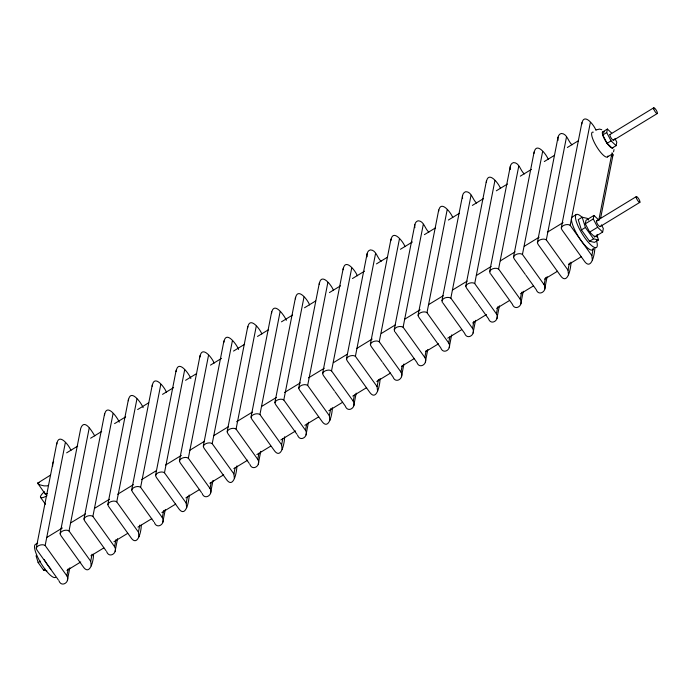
<?xml version="1.0" encoding="UTF-8"?>
<svg xmlns="http://www.w3.org/2000/svg" width="692" height="692" viewBox="0 0 692 692"><rect width="100%" height="100%" fill="white"/><g stroke="black" fill="none" stroke-linecap="round" stroke-linejoin="round"><path stroke-width="1.04" d="M614.02 149.567L613.553 151.833M56.727 444.411C58.474 431.523 69.382 445.734 70.913 450.44M58.881 580.649C61.527 588.217 70.636 581.712 66.839 575.796L45.153 545.538C42.16 543.22 33.709 546.386 37.195 550.382L58.284 579.809M104.457 415.304C106.473 401.827 117.675 417.847 119.258 422.198M91.214 565.874L90.704 561.247L69.018 530.98C66.025 528.662 57.574 531.828 61.06 535.833L82.746 566.099C89.995 577.517 93.801 559.465 93.481 554.283M128.323 400.755C130.338 387.269 141.54 403.298 143.123 407.64M106.611 551.541C109.249 559.11 118.367 552.605 114.569 546.689L92.884 516.422C89.891 514.104 81.44 517.279 84.926 521.275L106.014 550.702M152.188 386.197C153.935 373.308 164.834 387.52 166.374 392.226M138.936 536.767L138.435 532.139L116.749 501.873C113.756 499.555 105.305 502.721 108.791 506.726L130.477 536.983C137.717 548.41 141.531 530.357 141.211 525.176M176.053 371.639C178.069 358.162 189.271 374.19 190.854 378.533M154.342 522.434C156.98 530.003 166.097 523.498 162.3 517.581L140.614 487.315C137.613 484.997 129.17 488.163 132.656 492.168L153.736 521.595M199.919 357.089C201.666 344.201 212.565 358.413 214.096 363.118M186.667 507.66L186.165 503.023L164.471 472.766C161.478 470.448 153.036 473.613 156.522 477.618L178.207 507.876C185.94 519.761 189.236 499.875 189.15 495.014M223.784 342.531C225.8 329.055 237.001 345.083 238.584 349.425M202.073 493.327C204.711 500.896 213.828 494.391 210.022 488.474L188.336 458.208C185.344 455.89 176.901 459.056 180.387 463.06L201.467 492.488M247.65 327.982C249.397 315.094 260.296 329.305 261.827 334.002M234.398 478.544L233.887 473.916L212.202 443.659C209.209 441.34 200.766 444.506 204.252 448.511L225.938 478.769C233.671 490.654 236.967 470.768 236.88 465.906M271.515 313.424C273.522 299.947 284.732 315.976 286.315 320.318M249.803 464.22C252.442 471.788 261.559 465.284 257.753 459.367L236.067 429.101C233.074 426.782 224.632 429.948 228.118 433.953L249.198 463.372M295.38 298.875C297.127 285.986 308.026 300.198 309.558 304.895M282.128 449.437L281.618 444.809L259.933 414.551C256.94 412.233 248.497 415.399 251.975 419.395L273.669 449.662C281.393 461.538 284.697 441.66 284.611 436.799M319.237 284.317C320.984 271.428 331.892 285.64 333.423 290.346M297.525 435.112C300.172 442.681 309.281 436.176 305.483 430.26L283.798 399.993C280.805 397.675 272.354 400.841 275.84 404.846L296.929 434.265M343.102 269.768C344.85 256.879 355.757 271.091 357.288 275.788M329.859 420.329L329.349 415.702L307.663 385.435C304.67 383.117 296.219 386.283 299.705 390.288L321.391 420.554C329.124 432.431 332.428 412.553 332.333 407.692M381.154 261.239C377.227 258.237 376.284 249.881 370.341 249.898C367.443 250.651 366.57 254.172 367.141 256.793M335.014 391.707L345.256 405.996C347.903 413.574 357.011 407.069 353.214 401.152L331.529 370.886C328.536 368.568 320.085 371.734 323.571 375.739L334.418 390.868M390.833 240.652C392.58 227.763 403.479 241.984 405.019 246.681M377.581 391.222L377.079 386.594L355.394 356.328C352.401 354.01 343.95 357.176 347.436 361.181L369.121 391.447C376.855 403.324 380.15 383.437 380.064 378.576M428.884 232.131C424.957 229.13 424.014 220.774 418.072 220.791C415.165 221.544 414.3 225.064 414.871 227.677M382.745 362.599L392.987 376.889C395.625 384.467 404.742 377.953 400.945 372.036L379.259 341.779C376.266 339.461 367.815 342.627 371.301 346.631L382.14 361.76M438.564 211.544C440.311 198.656 451.21 212.868 452.741 217.573M395.167 332.073L416.852 362.34C419.49 369.909 428.608 363.404 424.81 357.487L403.116 327.221C400.158 325.335 393.099 327.212 394.509 331.468M476.606 203.015C472.688 200.014 471.736 191.667 465.803 191.684C462.896 192.437 462.031 195.957 462.602 198.569M430.476 333.492L440.717 347.782C443.356 355.351 452.473 348.846 448.667 342.929L426.981 312.672C423.988 310.353 415.546 313.519 419.032 317.516L429.87 332.653M486.294 182.437C488.042 169.549 498.941 183.761 500.472 188.466M442.897 302.966L464.583 333.233C467.221 340.801 476.338 334.297 472.532 328.38L450.847 298.114C447.88 296.228 440.821 298.105 442.24 302.361M524.337 173.908C520.419 170.907 519.467 162.559 513.525 162.577C510.627 163.329 509.762 166.85 510.333 169.462M478.207 304.385L488.448 318.675C491.086 326.243 500.204 319.739 496.398 313.822L474.712 283.556C471.719 281.246 463.277 284.412 466.763 288.408L477.601 303.546M534.025 153.33C535.772 140.441 546.671 154.653 548.202 159.359M490.619 273.859L512.314 304.117C514.952 311.694 524.069 305.189 520.263 299.273L498.577 269.006C495.61 267.121 488.552 268.998 489.971 273.253M572.068 144.801C568.149 141.799 567.198 133.452 561.255 133.47C558.357 134.222 557.484 137.743 558.063 140.355M525.937 275.278L536.17 289.567C538.817 297.136 547.934 290.631 544.128 284.715L522.443 254.448C519.45 252.13 510.999 255.296 514.485 259.301L525.332 274.439M581.747 124.223C583.494 111.334 594.402 125.546 595.933 130.252M568.504 274.793L567.994 270.157L546.308 239.899C543.315 237.581 534.864 240.747 538.35 244.752L560.036 275.009C567.769 286.895 571.073 267.008 570.978 262.147M592.369 260.235L591.859 255.607L570.173 225.341C567.181 223.023 558.729 226.189 562.215 230.194L583.901 260.46C591.634 272.337 594.938 252.45 594.843 247.589M36.2 548.246L56.874 442.88M45.153 545.538L65.333 442.655M60.066 533.688L80.739 428.322C84.588 417.492 92.667 432.69 94.778 435.882M69.018 530.98L89.199 428.106M66.839 575.796L68.223 568.763M67.349 580.424L69.823 567.786M83.931 519.138L104.604 413.773M92.884 516.422L113.064 413.548M90.704 561.247L92.079 554.214M107.796 504.58L128.47 399.215M116.749 501.873L136.93 398.999M114.569 546.689L115.945 539.656M115.08 551.316L117.553 538.679M131.662 490.031L152.335 384.666M140.614 487.315L160.795 384.441M138.435 532.139L139.81 525.098M155.527 475.473L176.192 370.108M164.471 472.766L184.66 369.891M162.3 517.581L163.675 510.549M162.802 522.209L165.284 509.563M179.392 460.915L200.057 355.558M188.336 458.208L208.526 355.333M186.165 503.023L187.342 496.994M203.249 446.366L223.923 341M212.202 443.659L232.391 340.775M210.022 488.474L211.207 482.445M210.532 493.102L213.015 480.456M227.114 431.808L247.788 326.451M236.067 429.101L256.256 326.226M233.887 473.916L235.072 467.887M250.98 417.259L271.653 311.893M259.933 414.551L280.113 311.668M257.753 459.367L258.938 453.338M258.263 463.995L260.746 451.348M274.845 402.701L295.519 297.335M283.798 399.993L303.978 297.119M281.618 444.809L282.803 438.78M298.71 388.151L319.384 282.786M307.663 385.435L327.844 282.561M305.483 430.26L306.668 424.231M305.994 434.887L308.476 422.241M322.576 373.593L343.249 268.228M331.529 370.886L351.709 268.012M329.349 415.702L330.724 408.669M346.441 359.044L367.115 253.679M355.394 356.328L375.574 253.454M353.214 401.152L354.399 395.123M353.724 405.78L356.198 393.134M370.307 344.486L390.98 239.121M379.259 341.779L399.44 238.896M377.079 386.594L378.455 379.562M394.172 329.928L414.845 224.571M403.116 327.221L423.305 224.346M400.945 372.036L402.121 366.007M401.447 376.673L403.929 364.027M418.037 315.379L438.702 210.013M426.981 312.672L447.17 209.788M424.81 357.487L426.185 350.455M425.312 362.115L427.794 349.469M441.903 300.821L462.567 195.455M450.847 298.114L471.036 195.239M448.667 342.929L449.852 336.9M449.177 347.557L451.66 334.919M465.759 286.272L486.433 180.906M474.712 283.556L494.901 180.681M472.532 328.38L473.916 321.348M473.043 333.008L475.525 320.361M489.625 271.714L510.298 166.348M498.577 269.006L518.758 166.132M496.398 313.822L497.782 306.79M496.908 318.45L499.39 305.812M513.49 257.165L534.163 151.799M522.443 254.448L542.623 151.574M520.263 299.273L521.647 292.232M520.773 303.9L523.256 291.254M537.355 242.607L558.029 137.241M546.308 239.899L566.488 137.025M544.128 284.715L545.512 277.682M544.639 289.342L547.121 276.696M561.221 228.049L581.894 122.692M570.173 225.341L590.354 122.467M567.994 270.157L569.378 263.124M601.409 224.839L603.346 228.533L602.654 232.045L594.696 236.898L589.662 232.105L585.311 223.793L586.003 220.281L593.952 215.428L598.995 220.22M614.859 138.452L616.788 142.145L616.105 145.666L612.126 148.088L607.083 143.296L602.732 134.983L603.424 131.471L607.403 129.041L611.719 133.149M616.105 145.666L611.062 140.874L606.711 132.561L607.403 129.041M602.654 232.045L597.611 227.253L593.26 218.94L593.952 215.428M594.696 236.898L594.886 235.955M591.859 255.607L593.234 248.575A19.307 5.034 58.6 0 1 579.611 238.437A19.307 5.034 58.6 0 1 572.275 217.003L576.254 214.581M598.814 220.134L611.832 153.78M596.911 237.053L597.326 234.951M600.639 218.092L613.034 154.87L612.039 152.733M613.034 154.87L612.048 156.487M53.63 461.538L52.713 463.579L52.653 466.2M50.542 475.101L37.627 483.146L45.257 494.036M48.328 485.317L47.471 485.871L44.098 485.871L40.067 484.902L37.74 483.544M66.631 452.845L77.703 446.098M90.609 438.226L101.672 431.479M114.587 423.608L125.65 416.861M137.639 409.552L148.702 402.796M162.534 394.362L173.597 387.615M185.586 380.306L196.649 373.559M210.48 365.125L221.544 358.37M233.533 351.06L244.596 344.313M257.51 336.442L268.574 329.695M281.48 321.823L292.552 315.068M304.532 307.758L315.604 301.011M329.435 292.578L340.499 285.831M352.488 278.521L364.476 271.203M376.457 263.894L387.529 257.147M400.434 249.276L412.423 241.966M424.412 234.657L435.476 227.902M448.381 220.03L459.445 213.283M472.359 205.412L483.423 198.665M496.328 190.793L507.4 184.046M520.306 176.166L531.369 169.419M544.284 161.547L554.422 155.363M567.336 147.491L578.4 140.744M602.732 134.983L606.711 132.561M609.981 134.482L653.732 107.796M607.083 143.296L611.062 140.874M613.519 140.234L657.27 113.549M607.403 156.963L611.382 154.532M37.714 543.021L35.327 544.474A19.307 5.034 58.6 0 0 41.304 563.79A19.307 5.034 58.6 0 0 55.559 577.344M46.684 537.546L62.358 527.987M70.653 522.927L85.41 513.931M94.631 508.309L109.388 499.304M117.683 494.244L133.357 484.685M141.661 479.625L156.409 470.629M165.63 465.007L181.304 455.44M189.608 450.38L204.356 441.384M213.577 435.761L228.334 426.765M236.638 421.705L252.312 412.138M261.533 406.515L276.281 397.519M284.585 392.459L300.259 382.901M308.554 377.841L324.237 368.282M333.457 362.651L347.289 354.217M356.51 348.595L372.184 339.037M381.404 333.414L395.236 324.981M404.457 319.349L420.13 309.791M428.435 304.731L443.183 295.735M452.404 290.112L467.161 281.116M476.381 275.485L491.13 266.489M500.351 260.867L515.107 251.871M524.328 246.248L539.085 237.252M547.381 232.192L563.054 222.625M588.434 220.091L587.179 218.343L582.214 217.245L578.244 219.667L581.41 229.908L589.541 241.257L594.506 242.364L598.485 239.942L596.893 234.813M585.311 223.793L593.26 218.94M581.41 229.908L585.389 227.486L582.214 217.245M596.539 220.86L636.311 196.606M46.883 570.9L43.579 570.165L38.155 562.596L40.543 561.143M589.662 232.105L597.611 227.253M600.076 226.613L639.849 202.358M43.579 570.165L45.17 569.196M589.541 241.257L593.52 238.835L598.485 239.942M66.916 570.424L80.748 561.982M90.886 555.797L103.8 547.926M113.938 541.741L127.769 533.307M137.916 527.122L151.747 518.689M161.893 512.495L175.725 504.061M185.863 497.877L199.694 489.443M209.84 483.258L223.672 474.824M233.818 468.631L247.65 460.197M256.87 454.575L270.702 446.141M280.84 439.956L295.596 430.96M304.817 425.329L318.649 416.895M328.786 410.711L342.618 402.277M352.764 396.092L366.596 387.658M376.742 381.474L390.573 373.031M401.637 366.284L414.543 358.413M425.615 351.666L438.52 343.794M447.741 338.172L461.573 329.729M472.636 322.982L486.467 314.549M496.614 308.364L509.52 300.492M520.592 293.745L533.497 285.865M544.561 279.118L557.475 271.247M568.539 264.5L581.444 256.628M596.21 129.88L599.549 129.084L601.806 129.715M37.887 482.817L39.392 482.471M585.389 227.486L593.52 238.835M44.409 491.692A9.653 2.552 -35.6 0 0 40.543 497.392L45.464 504.269M36.045 555.771L38.155 562.596M596.452 240.6A19.307 5.034 58.6 0 1 590.596 244.674A19.307 5.034 58.6 0 1 576.289 221.431A19.307 5.034 58.6 0 1 582.145 217.357M600.198 225.981A3.382 0.882 58.6 0 1 597.577 224.243A3.382 0.882 58.6 0 1 597.135 220.999M50.897 569.196A19.307 5.034 58.6 0 1 44.245 559.629M607.948 155.985A14.48 3.771 58.6 0 1 596.712 146.79A14.48 3.771 58.6 0 1 593.295 132.163M613.198 147.344A9.653 2.517 58.6 0 1 605.059 140.139A9.653 2.517 58.6 0 1 604.427 131.947M613.648 139.594A3.382 0.882 58.6 0 1 611.027 137.855A3.382 0.882 58.6 0 1 610.578 134.611M47.307 493.656A3.858 1.021 -35.6 0 1 45.395 493.309M47.021 495.723A9.653 2.552 -35.6 0 1 40.543 497.392M636.311 197.8A3.382 0.882 58.6 0 0 639.598 202.393A3.382 0.882 58.6 0 0 638.318 198.249A3.382 0.882 58.6 0 0 636.311 197.8M653.741 108.999A3.382 0.882 58.6 0 0 657.028 113.583A3.382 0.882 58.6 0 0 655.748 109.44A3.382 0.882 58.6 0 0 653.741 108.999"/></g></svg>
